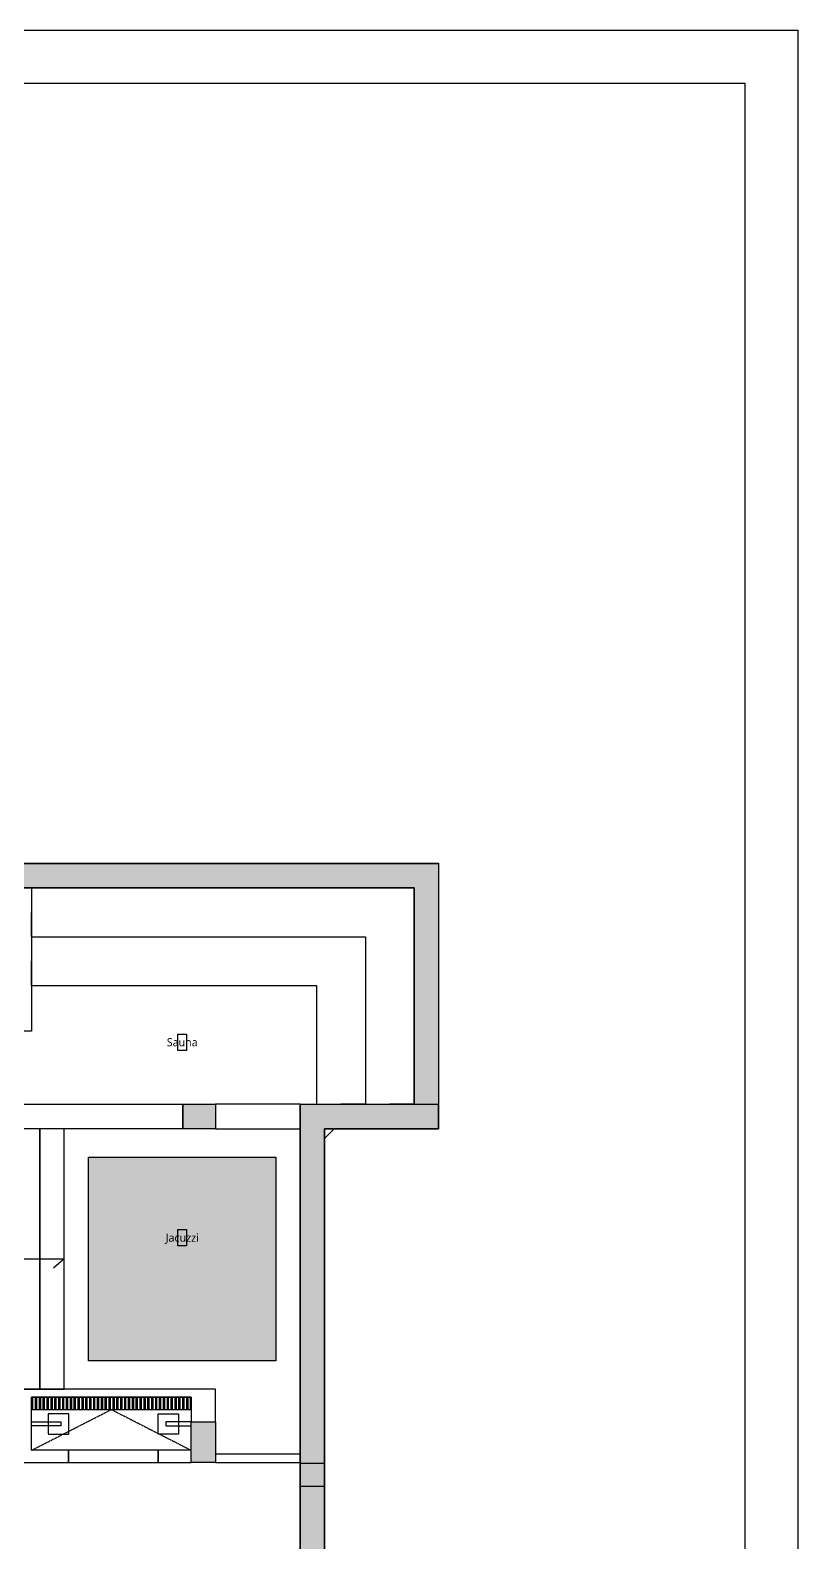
# Model space of a CAD drawing. Header units: millimetres. Extents: x 61345 to 69644, y 9491 to 29385.
# Drawn here: x 67352 to 68295, y 12864 to 14722 of the extents above; entities that cross this region are included whole.
import ezdxf

# ---------------------------------------------------------------- set-up
doc = ezdxf.new("R2010")
doc.units = ezdxf.units.MM
doc.linetypes.add('PROJECTION', pattern=[0.375, 0.25, -0.125])
doc.layers.add('Plan Archi', color=8, linetype='Continuous')
doc.styles.add('0-TEXT-ANNO', font='', dxfattribs={"height": 2.5})
doc.styles.get('0-TEXT-ANNO').set_extended_font_data('Roboto Light')

# ---------------------------------------------------------------- blocks, each defined once
blk = doc.blocks.new('A$Ccfdc1316')
h = blk.add_hatch(color=252)
h.dxf.hatch_style = 1
h.paths.add_polyline_path([(-7.501, 7.657), (-0.3, 7.657), (-0.3, 4.395), (-1.7, 4.395), (-1.7, 0), (-2, 0), (-2, 4.695), (-0.6, 4.695), (-0.6, 7.354), (-7, 7.354), (-7, 6.154), (-7.2, 6.154), (-7.2, 7.354), (-7.501, 7.354)])
h = blk.add_hatch(color=252)
h.dxf.hatch_style = 1
h.paths.add_polyline_path([(-3.441, 4.695), (-3.041, 4.695), (-3.041, 4.395), (-3.441, 4.395)])
h = blk.add_hatch(color=252)
h.dxf.hatch_style = 1
h.paths.add_polyline_path([(-7.3, 0.796), (-7, 0.796), (-7, 0.296), (-7.3, 0.296)], flags=17)
h = blk.add_hatch(color=252)
h.dxf.hatch_style = 1
h.paths.add_polyline_path([(-3.341, 0.796), (-3.041, 0.796), (-3.041, 0.296), (-3.341, 0.296)], flags=17)
at = {"color": 252}
for points in [[(-7.501, 7.657), (-0.3, 7.657), (-0.3, 4.395), (-1.7, 4.395), (-1.7, 0), (-2, 0), (-2, 4.695), (-0.6, 4.695), (-0.6, 7.354), (-7, 7.354), (-7, 6.154), (-7.2, 6.154), (-7.2, 7.354), (-7.501, 7.354)], [(-3.441, 4.695), (-3.041, 4.695), (-3.041, 4.395), (-3.441, 4.395)], [(-7.3, 0.796), (-7, 0.796), (-7, 0.296), (-7.3, 0.296)], [(-3.341, 0.796), (-3.041, 0.796), (-3.041, 0.296), (-3.341, 0.296)]]:
    blk.add_lwpolyline(points, close=True, dxfattribs=at)
blk = doc.blocks.new('*U119')
at = {"color": 252}
blk.add_lwpolyline([(0, 0.022), (0.36, 0.022), (0.36, -0.024), (0, -0.024)], close=True, dxfattribs=at)
blk.add_lwpolyline([(0.205, -0.024), (0.205, -0.125, 0.414214), (0.206, -0.126), (0.454, -0.126, 0.414214), (0.455, -0.125), (0.455, 0.123, 0.414214), (0.454, 0.124), (0.206, 0.124, 0.414214), (0.205, 0.123), (0.205, 0.022)], format="xyb", close=True, dxfattribs=at)
blk = doc.blocks.new('*U118')
at = {"color": 252}
blk.add_lwpolyline([(0, 0.022), (0.31, 0.022), (0.31, -0.024), (0, -0.024)], close=True, dxfattribs=at)
blk.add_lwpolyline([(0.155, -0.024), (0.155, -0.125, 0.414214), (0.156, -0.126), (0.404, -0.126, 0.414214), (0.405, -0.125), (0.405, 0.123, 0.414214), (0.404, 0.124), (0.156, 0.124, 0.414214), (0.155, 0.123), (0.155, 0.022)], format="xyb", close=True, dxfattribs=at)

msp = doc.modelspace()

# ---------------------------------------------------------------- hatches: boundary and pattern name
at = {"layer": 'Plan Archi', "true_color": 0x95b0cb}
h = msp.add_hatch(color=253, dxfattribs=at)
h.dxf.hatch_style = 1
h.paths.add_polyline_path([(67654.2, 13337.4), (67654.2, 13087.4), (67424.2, 13087.4), (67424.2, 13337.4)])
at = {"layer": 'Plan Archi'}
h = msp.add_hatch(dxfattribs=at)
h.set_pattern_fill('ANSI32', color=256, scale=0.5, angle=225)
h.set_pattern_definition([(270, (216379.1946, 18094.624), (4.7625, -6e-16), []), (270, (216377.607, 18093.0364), (4.7625, -6e-16), [])])
h.paths.add_polyline_path([(67550.1, 13042.4), (67354.2, 13042.4), (67354.2, 13027.4), (67550.1, 13027.4)])
h = msp.add_hatch(color=256, dxfattribs=at)
h.dxf.hatch_style = 1
h.paths.add_polyline_path([(67684.2, 12961.7), (67714.2, 12961.7), (67714.2, 12095.7), (67684.2, 12095.7)])

# ---------------------------------------------------------------- linework, layer by layer
msp.add_lwpolyline([(68295.4, 14721.6), (68295.4, 10730.6), (62705.4, 10730.6), (62705.4, 14721.6)], close=True)
msp.add_lwpolyline([(62770.4, 11111.6), (62770.4, 14656.6), (68230.4, 14656.6), (68230.4, 11111.6)])
for p, q in [((65324.4, 13698.1), (67854.2, 13698.3)), ((67854.2, 13698.3), (67854.2, 13402.1)), ((67824.2, 13668.3), (65324.4, 13668.3)), ((67354.2, 13668.1), (67354.2, 13638.1)), ((67354.2, 13668.1), (67824.2, 13668.1)), ((67824.2, 13402.1), (67824.2, 13668.3)), ((67824.2, 13668.1), (67824.2, 13402.3)), ((67354.2, 13608.1), (67354.2, 13638.1)), ((67354.2, 13608.1), (67764.2, 13608.1)), ((67354.2, 13608.1), (67354.2, 13578.1)), ((67354.2, 13608.1), (67764.2, 13608.1)), ((67764.2, 13608.1), (67764.2, 13402.3)), ((67764.2, 13608.1), (67764.2, 13402.3)), ((67354.2, 13548.1), (67354.2, 13578.1)), ((67354.2, 13548.1), (67704.2, 13548.1)), ((67704.2, 13548.1), (67704.2, 13402.3)), ((67854.2, 13402.1), (67684.2, 13402.1)), ((67684.2, 13402.1), (67684.2, 11371.1)), ((67704.2, 13402.3), (67734.2, 13402.3)), ((67764.2, 13402.3), (67734.2, 13402.3)), ((67764.2, 13402.3), (67794.2, 13402.3)), ((67824.2, 13402.3), (67794.2, 13402.3)), ((67854.2, 13402.1), (67824.2, 13402.1)), ((67854.2, 13372.1), (67854.2, 13402.1)), ((67854.2, 13372.1), (67854.2, 13402.1)), ((67714.2, 13360.3), (67726, 13372.1)), ((67714.2, 11341.1), (67714.2, 13372.1)), ((67714.2, 13372.1), (67854.2, 13372.1)), ((67684.2, 12961.7), (67714.2, 12961.7)), ((67684.2, 12095.7), (67684.2, 12961.7)), ((67714.2, 12961.7), (67714.2, 12095.7))]:
    msp.add_line(p, q, dxfattribs=at)
for points in [[(67334.2, 13668.1), (67354.2, 13668.1), (67354.2, 13492.3), (67334.2, 13492.3)], [(67334.2, 13402.3), (67540.1, 13402.3), (67540.1, 13372.3), (67334.2, 13372.3)], [(67580.1, 13372.3), (67684.2, 13372.3), (67684.2, 13402.3), (67580.1, 13402.3)], [(67334.2, 13052.4), (67364.2, 13052.4), (67364.2, 13372.3), (67334.2, 13372.3)], [(67364.2, 13052.4), (67394.2, 13052.4), (67394.2, 13372.3), (67364.2, 13372.3)], [(67654.2, 13337.4), (67654.2, 13087.4), (67424.2, 13087.4), (67424.2, 13337.4)], [(67580.1, 13052.4), (67334.2, 13052.4), (67334.2, 12962.4), (67399.6, 12962.4), (67399.6, 12977.4), (67354.2, 12977.4), (67354.2, 13042.4), (67550.1, 13042.4), (67550.1, 13012.4), (67580.1, 13012.4)], [(67550.1, 13042.4), (67354.2, 13042.4), (67354.2, 13027.4), (67550.1, 13027.4)], [(67399.6, 12962.4), (67509.6, 12962.4), (67509.6, 12977.4), (67399.6, 12977.4)], [(67509.6, 12962.4), (67550.1, 12962.4), (67550.1, 12977.4), (67509.6, 12977.4)], [(67580.1, 12962.4), (67684.2, 12962.4), (67684.2, 12972.4), (67580.1, 12972.4)]]:
    msp.add_lwpolyline(points, close=True, dxfattribs=at)
msp.add_lwpolyline([(67334.2, 13212.4), (67394.2, 13212.4), (67381.2, 13201.2)], dxfattribs=at)
at = {"layer": 'Plan Archi', "linetype": 'PROJECTION'}
msp.add_lwpolyline([(67354.2, 12977.4), (67452.1, 13027.4), (67550.1, 12977.4)], close=True, dxfattribs=at)

# ---------------------------------------------------------------- block references
at = {"layer": 'Plan Archi', "yscale": 100, "zscale": 100}
for name, p, xscale in [('A$Ccfdc1316', (67884.2, 12932.8), 100), ('*U119', (67354.2, 13009.9), 100), ('*U118', (67550.1, 13009.9), -100)]:
    msp.add_blockref(name, p, dxfattribs=dict(at, xscale=xscale))

# ---------------------------------------------------------------- texts
at = {"layer": 'Plan Archi', "char_height": 10, "attachment_point": 5, "style": '0-TEXT-ANNO', "bg_fill": 16, "box_fill_scale": 1.5, "bg_fill_color": 256, "bg_fill_transparency": 0}
for s, insert in [('Sauna', (67539.2, 13478.5)), ('Jacuzzi', (67539.2, 13237.2))]:
    msp.add_mtext_dynamic_manual_height_columns(s, width=0.492, gutter_width=1, heights=[0], dxfattribs=dict(at, insert=insert))

doc.saveas('drawing.dxf')
